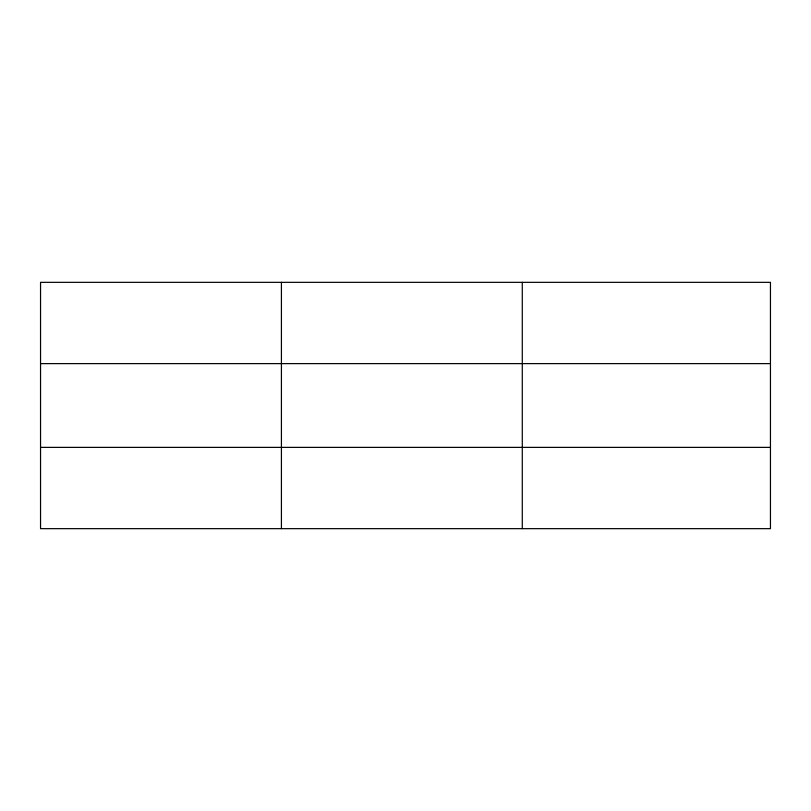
<?xml version="1.0" encoding="UTF-8"?>
<svg xmlns="http://www.w3.org/2000/svg" width="811" height="811" viewBox="0 0 811 811"><rect width="100%" height="100%" fill="white"/><g stroke="black" fill="none" stroke-linecap="round" stroke-linejoin="round"><path stroke-width="1.22" d="M281.417 282.34L281.417 528.66M522.284 282.34L522.284 528.66M770.45 363.622L770.45 282.34L40.55 282.34L40.55 528.66L770.45 528.66L770.45 363.622L40.55 363.622M40.55 447.378L770.45 447.378"/></g></svg>
